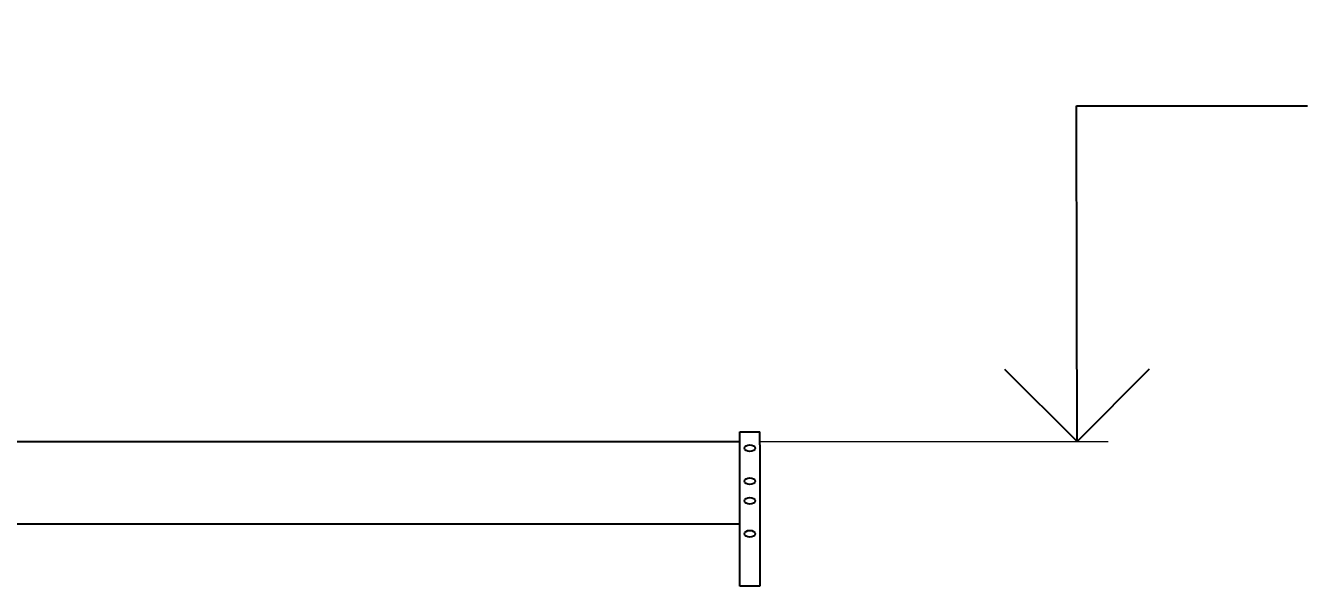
# Model space of a CAD drawing. Header units: millimetres. Extents: x 377 to 4292, y 366 to 7366.
# Drawn here: x 2342 to 4292, y 3686 to 4538 of the extents above; entities that cross this region are included whole.
import ezdxf
from ezdxf import colors
from ezdxf.entities.mleader import LeaderData, LeaderLine
from ezdxf.math import Vec2, Vec3

# ---------------------------------------------------------------- set-up
doc = ezdxf.new("R2010")
doc.units = ezdxf.units.MM
doc.layers.add('Ригели', color=7, linetype='Continuous', true_color=0xe75b12)
doc.styles.add('GOST 2.304', font='CS_Gost2304.shx')

# ---------------------------------------------------------------- blocks, each defined once
blk = doc.blocks.new('_Open90')
at = {"color": 0, "linetype": 'ByBlock', "lineweight": -2}
for p, q in [((-0.5, 0.5), (0, 0)), ((0, 0), (-1, 0)), ((0, 0), (-0.5, -0.5))]:
    blk.add_line(p, q, dxfattribs=at)
blk = doc.blocks.new('Зацеп')
at = {"layer": 'Ригели'}
for p, q in [((-15, -210), (-15, 25)), ((-15, 25), (15, 25)), ((15, 5), (15, 25)), ((15, 5), (15, -120)), ((15, -120), (15, -210)), ((15, -210), (-15, -210))]:
    blk.add_line(p, q, dxfattribs=at)
for centre in [(0, 0), (0, -50), (0, -80), (0, -130)]:
    blk.add_ellipse(centre, major_axis=(-8, 0), ratio=0.631397, dxfattribs=at)
blk = doc.blocks.new('*U8')
at = {"layer": 'Ригели'}
for p, q in [((0, 0), (2710, 0)), ((0, -125), (2710, -125))]:
    blk.add_line(p, q, dxfattribs=at)
for p in [(-15, -10), (2725, -10)]:
    blk.add_blockref('Зацеп', p)

msp = doc.modelspace()

# ---------------------------------------------------------------- linework, layer by layer
at = {"lineweight": 0}
msp.add_line((3458.6, 3905.9), (3988.5, 3905.9), dxfattribs=at)

# ---------------------------------------------------------------- block references
msp.add_blockref('*U8', (718.6, 3905.9))

# ---------------------------------------------------------------- leaders
at = {"lineweight": 0, "ltscale": 100}
ml = msp.add_multileader_mtext('Standard', dxfattribs=at)
ml.set_content('         ', color=256, style='GOST 2.304')
ml.set_leader_properties()
ml.set_arrow_properties(name='OPEN90')
ml.build(insert=Vec2(0, 0))
ml.multileader.update_dxf_attribs({"text_left_attachment_type": 6, "text_right_attachment_type": 7, "arrow_head_size": 219.7})
ctx = ml.context
ctx.base_point, ctx.char_height, ctx.arrow_head_size, ctx.landing_gap_size, ctx.plane_origin = Vec3(3950.1, 4416.3), 122.04, 219.7, 2.44, Vec3(3941.3, 6005.3)
ctx.left_attachment, ctx.right_attachment = 6, 7
notes = []
notes.append((ctx, [(0, (1, 1, 0), (3940.3, 4416.3), (1, 0), 9.76, [(0, [(3941.3, 3905.9)], 0, [])])]))
ctx.mtext.insert, ctx.mtext.line_spacing_factor, ctx.mtext.flow_direction = Vec3(3952.5, 4538.3), 0.51, 5
for ctx, leaders in notes:
    for number, flags, end, landing, length, lines in leaders:
        leader = LeaderData()
        leader.index, (leader.has_last_leader_line, leader.has_dogleg_vector, leader.attachment_direction) = number, flags
        leader.last_leader_point, leader.dogleg_vector, leader.dogleg_length = Vec3(end), Vec3(landing), length
        for number, points, colour, breaks in lines:
            line = LeaderLine()
            line.index, line.vertices, line.color, line.breaks = number, Vec3.list(points), colors.encode_raw_color(colour), breaks
            leader.lines.append(line)
        ctx.leaders.append(leader)

doc.saveas('drawing.dxf')
